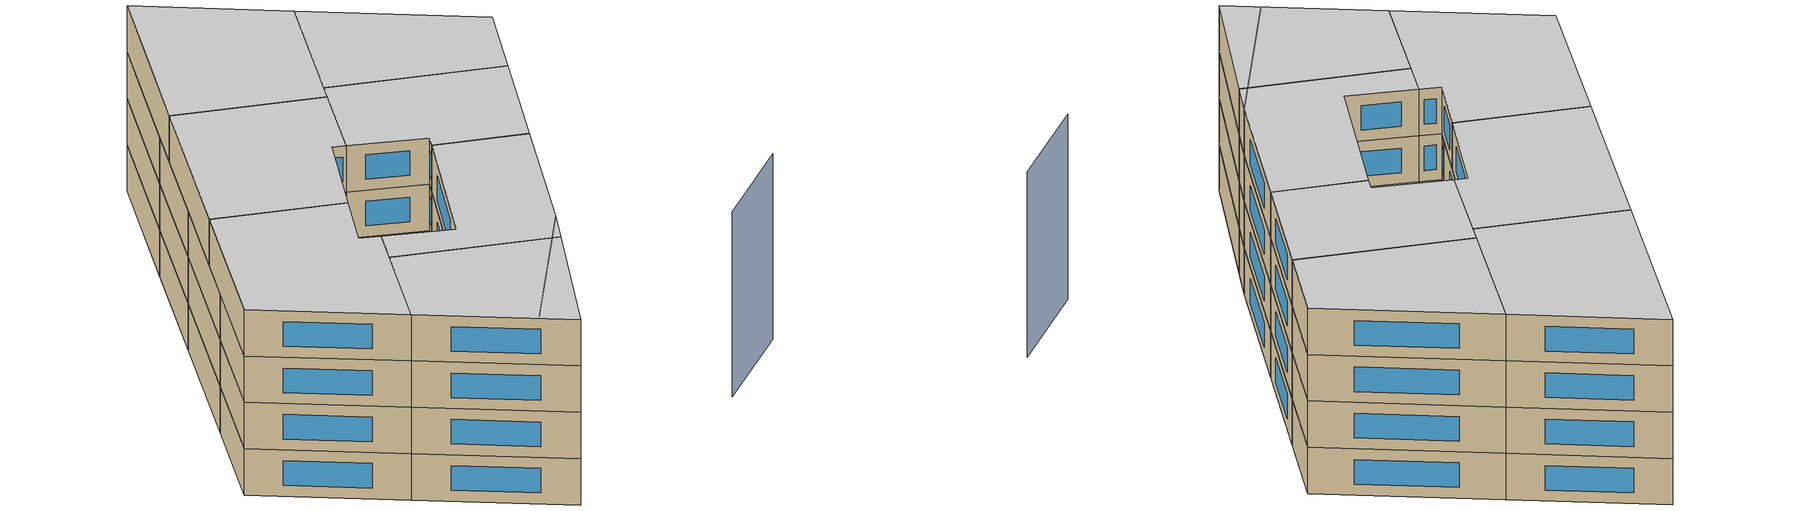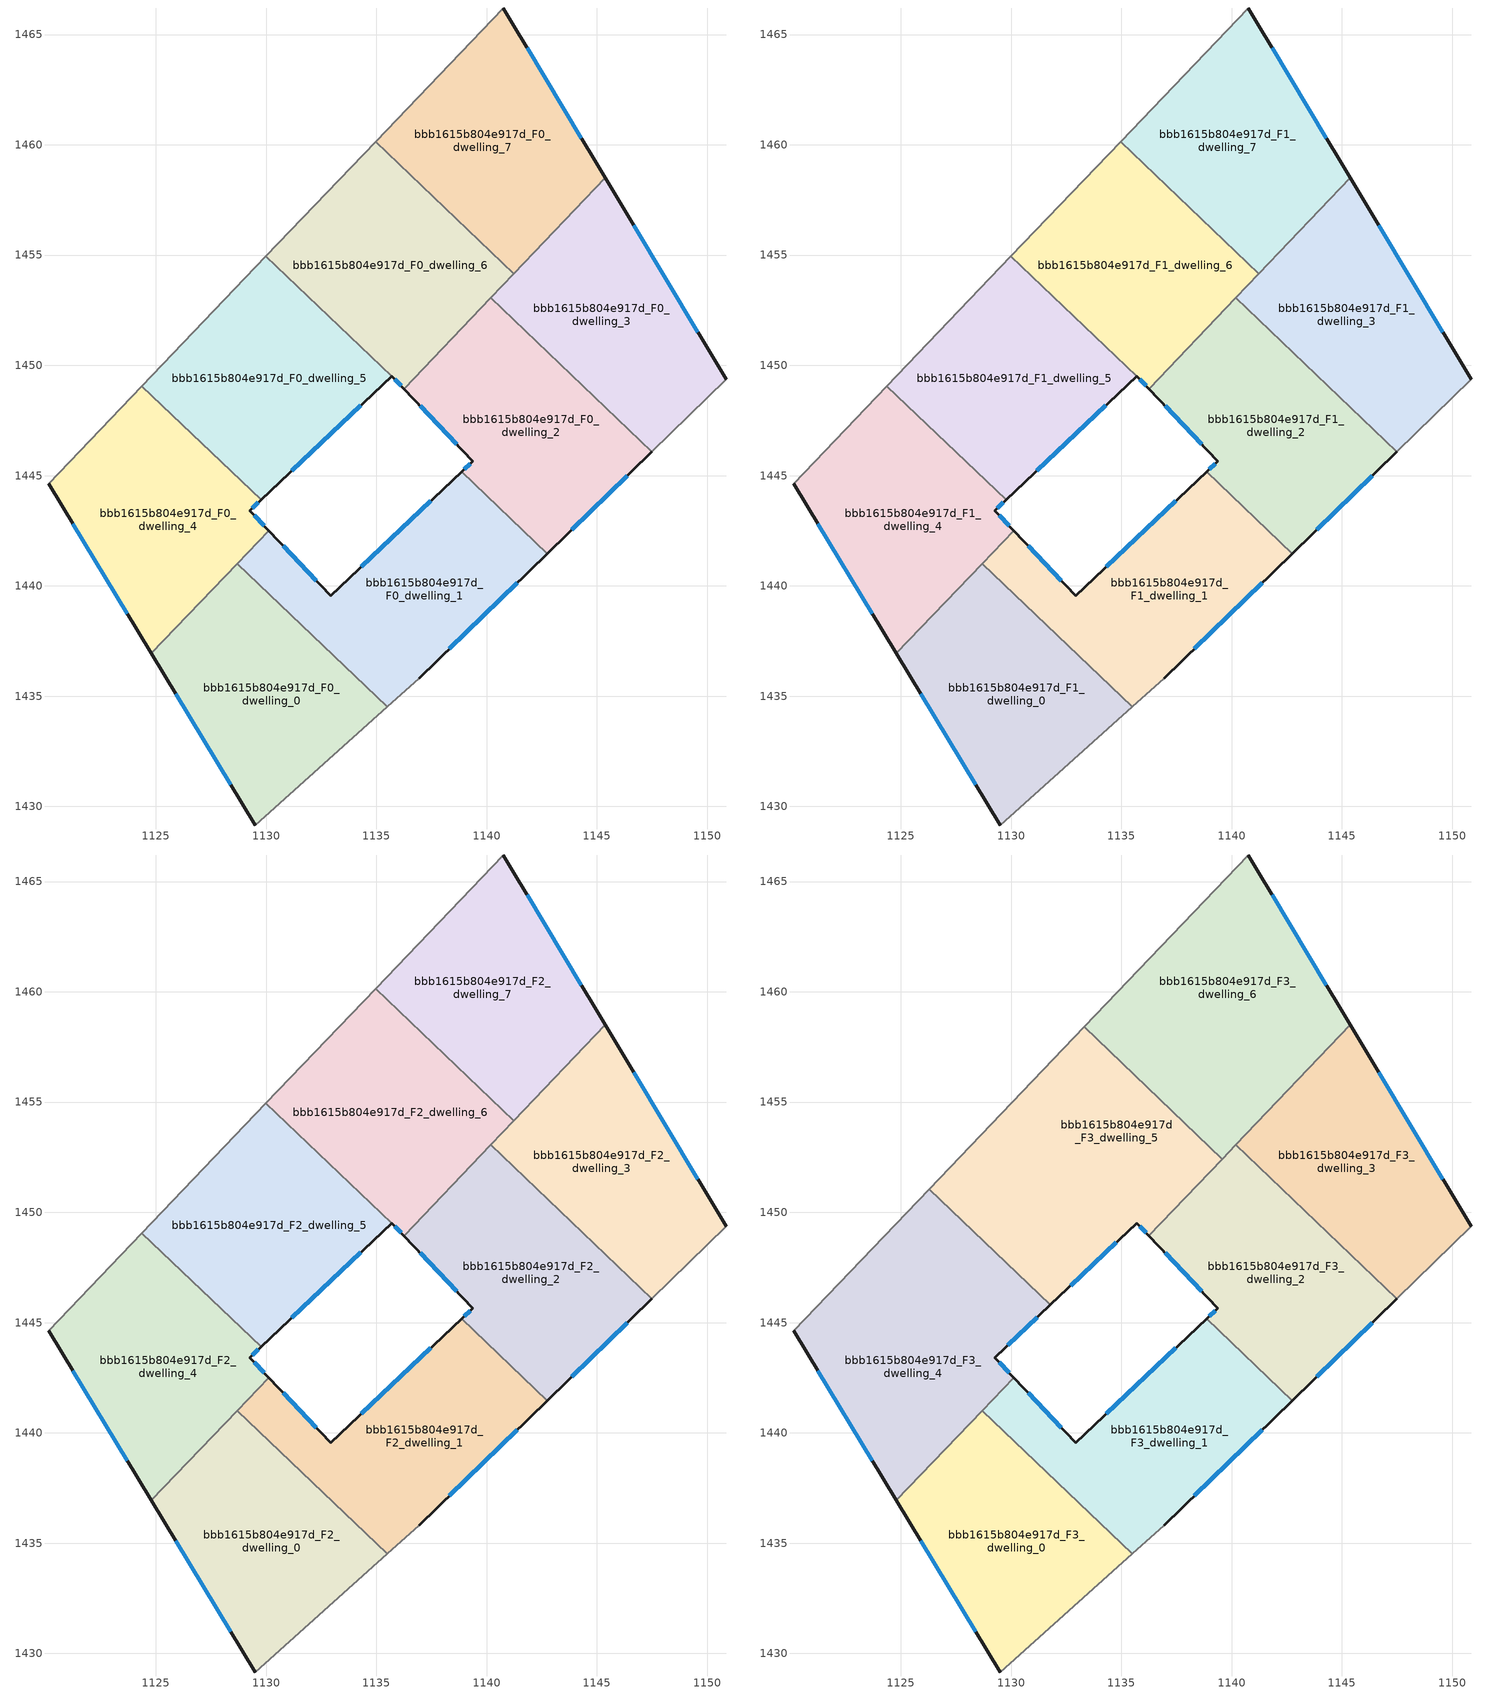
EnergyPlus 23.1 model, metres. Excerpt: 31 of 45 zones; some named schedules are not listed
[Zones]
bbb1615b804e917d_F0_dwelling_0
 floor ground (EU_floor_Construction): 1135.49,1434.51 1129.49,1429.16 1124.79,1436.94 1128.68,1441.01 z0
 wall outside (EU_wall_Construction): 1124.79,1436.94 1129.49,1429.16 z0:3
 wall to bbb1615b804e917d_F0_dwelling_1 (EU_wall_Construction): 1135.49,1434.51 1128.68,1441.01 z0:3
 wall adiabatic (EU_wall_Construction): 1129.49,1429.16 1135.49,1434.51 z0:3
 wall to bbb1615b804e917d_F0_dwelling_4 (EU_wall_Construction): 1128.68,1441.01 1124.79,1436.94 z0:3
 window (EU_Window_Construction): 1125.89,1435.11 1128.39,1430.98 z0.7:2.3
bbb1615b804e917d_F0_dwelling_1
 floor ground (EU_floor_Construction): 1142.74,1441.46 1136.95,1435.82 1135.49,1434.51 1128.68,1441.01 1130.11,1442.5 1132.92,1439.55 1138.86,1445.17 z0
 wall outside (EU_wall_Construction): 1138.86,1445.17 1132.92,1439.55 1130.11,1442.5 / 1136.95,1435.82 1142.74,1441.46 z0:3
 wall to bbb1615b804e917d_F0_dwelling_2 (EU_wall_Construction): 1142.74,1441.46 1138.86,1445.17 z0:3
 wall adiabatic (EU_wall_Construction): 1135.49,1434.51 1136.95,1435.82 z0:3
 wall to bbb1615b804e917d_F0_dwelling_4 (EU_wall_Construction): 1130.11,1442.5 1128.68,1441.01 z0:3
 window (EU_Window_Construction): 1132.26,1440.24 1130.77,1441.81 / 1137.46,1443.85 1134.32,1440.87 / 1138.31,1437.14 1141.38,1440.13 z0.7:2.3
bbb1615b804e917d_F0_dwelling_2
 floor ground (EU_floor_Construction): 1147.49,1446.08 1142.74,1441.46 1138.86,1445.17 1139.37,1445.66 1136.24,1448.93 1140.18,1453.06 z0
 wall outside (EU_wall_Construction): 1136.24,1448.93 1139.37,1445.66 1138.86,1445.17 / 1142.74,1441.46 1147.49,1446.08 z0:3
 wall to bbb1615b804e917d_F0_dwelling_3 (EU_wall_Construction): 1147.49,1446.08 1140.18,1453.06 z0:3
 wall to bbb1615b804e917d_F0_dwelling_6 (EU_wall_Construction): 1140.18,1453.06 1136.26,1448.95 1136.24,1448.93 z0:3
 window (EU_Window_Construction): 1136.98,1448.16 1138.64,1446.43 / 1143.86,1442.54 1146.38,1444.99 / 1139.25,1445.54 1138.98,1445.28 z0.7:2.3
bbb1615b804e917d_F0_dwelling_3
 floor ground (EU_floor_Construction): 1145.38,1458.5 1150.86,1449.36 1147.49,1446.08 1140.18,1453.06 z0
 wall outside (EU_wall_Construction): 1150.86,1449.36 1145.38,1458.5 z0:3
 wall adiabatic (EU_wall_Construction): 1147.49,1446.08 1150.86,1449.36 z0:3
 wall to bbb1615b804e917d_F0_dwelling_7 (EU_wall_Construction): 1145.38,1458.5 1141.23,1454.15 z0:3
 wall to bbb1615b804e917d_F0_dwelling_6 (EU_wall_Construction): 1141.23,1454.15 1140.18,1453.06 z0:3
 window (EU_Window_Construction): 1149.58,1451.51 1146.67,1456.35 z0.7:2.3
bbb1615b804e917d_F0_dwelling_4
 floor ground (EU_floor_Construction): 1129.77,1443.9 1129.25,1443.41 1130.11,1442.5 1124.79,1436.94 1120.14,1444.63 1124.36,1449.06 z0
 wall outside (EU_wall_Construction): 1120.14,1444.63 1124.79,1436.94 / 1130.11,1442.5 1129.25,1443.41 1129.77,1443.9 z0:3
 wall adiabatic (EU_wall_Construction): 1124.36,1449.06 1120.14,1444.63 z0:3
 wall to bbb1615b804e917d_F0_dwelling_5 (EU_wall_Construction): 1129.77,1443.9 1124.36,1449.06 z0:3
 window (EU_Window_Construction): 1121.23,1442.83 1123.7,1438.74 / 1129.37,1443.52 1129.64,1443.78 / 1129.9,1442.72 1129.45,1443.19 z0.7:2.3
bbb1615b804e917d_F0_dwelling_5
 floor ground (EU_floor_Construction): 1135.68,1449.5 1129.77,1443.9 1124.36,1449.06 1129.99,1454.94 z0
 wall outside (EU_wall_Construction): 1129.77,1443.9 1135.68,1449.5 z0:3
 wall to bbb1615b804e917d_F0_dwelling_6 (EU_wall_Construction): 1135.68,1449.5 1129.99,1454.94 z0:3
 wall adiabatic (EU_wall_Construction): 1129.99,1454.94 1124.36,1449.06 z0:3
 window (EU_Window_Construction): 1131.16,1445.21 1134.29,1448.18 z0.7:2.3
bbb1615b804e917d_F0_dwelling_6
 floor ground (EU_floor_Construction): 1141.23,1454.15 1136.26,1448.95 1136.24,1448.93 1135.69,1449.51 1135.68,1449.5 1129.99,1454.94 1134.96,1460.14 z0
 wall outside (EU_wall_Construction): 1135.68,1449.5 1135.69,1449.51 1136.24,1448.93 z0:3
 wall adiabatic (EU_wall_Construction): 1134.96,1460.14 1129.99,1454.94 z0:3
 wall to bbb1615b804e917d_F0_dwelling_7 (EU_wall_Construction): 1141.23,1454.15 1134.96,1460.14 z0:3
 window (EU_Window_Construction): 1135.82,1449.37 1136.11,1449.06 z0.7:2.3
bbb1615b804e917d_F0_dwelling_7
 floor ground (EU_floor_Construction): 1140.76,1466.21 1145.38,1458.5 1141.23,1454.15 1134.96,1460.14 z0
 wall outside (EU_wall_Construction): 1145.38,1458.5 1140.76,1466.21 z0:3
 wall adiabatic (EU_wall_Construction): 1140.76,1466.21 1134.96,1460.14 z0:3
 window (EU_Window_Construction): 1144.29,1460.31 1141.84,1464.4 z0.7:2.3
bbb1615b804e917d_F1_dwelling_0
 floor to bbb1615b804e917d_F0_dwelling_0 (EU_floor_Construction): 1135.49,1434.51 1129.49,1429.16 1124.79,1436.94 1128.68,1441.01 z3
 wall outside (EU_wall_Construction): 1124.79,1436.94 1129.49,1429.16 z3:6
 wall to bbb1615b804e917d_F1_dwelling_1 (EU_wall_Construction): 1135.49,1434.51 1128.68,1441.01 z3:6
 wall adiabatic (EU_wall_Construction): 1129.49,1429.16 1135.49,1434.51 z3:6
 wall to bbb1615b804e917d_F1_dwelling_4 (EU_wall_Construction): 1128.68,1441.01 1124.79,1436.94 z3:6
 window (EU_Window_Construction): 1125.89,1435.11 1128.39,1430.98 z3.7:5.3
bbb1615b804e917d_F1_dwelling_1
 floor to bbb1615b804e917d_F0_dwelling_1 (EU_floor_Construction): 1142.74,1441.46 1136.95,1435.82 1135.49,1434.51 1128.68,1441.01 1130.11,1442.5 1132.92,1439.55 1138.86,1445.17 z3
 wall outside (EU_wall_Construction): 1138.86,1445.17 1132.92,1439.55 1130.11,1442.5 / 1136.95,1435.82 1142.74,1441.46 z3:6
 wall to bbb1615b804e917d_F1_dwelling_2 (EU_wall_Construction): 1142.74,1441.46 1138.86,1445.17 z3:6
 wall adiabatic (EU_wall_Construction): 1135.49,1434.51 1136.95,1435.82 z3:6
 wall to bbb1615b804e917d_F1_dwelling_4 (EU_wall_Construction): 1130.11,1442.5 1128.68,1441.01 z3:6
 window (EU_Window_Construction): 1132.26,1440.24 1130.77,1441.81 / 1137.46,1443.85 1134.32,1440.87 / 1138.31,1437.14 1141.38,1440.13 z3.7:5.3
bbb1615b804e917d_F1_dwelling_2
 floor to bbb1615b804e917d_F0_dwelling_2 (EU_floor_Construction): 1147.49,1446.08 1142.74,1441.46 1138.86,1445.17 1139.37,1445.66 1136.24,1448.93 1140.18,1453.06 z3
 wall outside (EU_wall_Construction): 1136.24,1448.93 1139.37,1445.66 1138.86,1445.17 / 1142.74,1441.46 1147.49,1446.08 z3:6
 wall to bbb1615b804e917d_F1_dwelling_3 (EU_wall_Construction): 1147.49,1446.08 1140.18,1453.06 z3:6
 wall to bbb1615b804e917d_F1_dwelling_6 (EU_wall_Construction): 1140.18,1453.06 1136.26,1448.95 1136.24,1448.93 z3:6
 window (EU_Window_Construction): 1136.98,1448.16 1138.64,1446.43 / 1143.86,1442.54 1146.38,1444.99 / 1139.25,1445.54 1138.98,1445.28 z3.7:5.3
bbb1615b804e917d_F1_dwelling_3
 floor to bbb1615b804e917d_F0_dwelling_3 (EU_floor_Construction): 1145.38,1458.5 1150.86,1449.36 1147.49,1446.08 1140.18,1453.06 z3
 wall outside (EU_wall_Construction): 1150.86,1449.36 1145.38,1458.5 z3:6
 wall adiabatic (EU_wall_Construction): 1147.49,1446.08 1150.86,1449.36 z3:6
 wall to bbb1615b804e917d_F1_dwelling_7 (EU_wall_Construction): 1145.38,1458.5 1141.23,1454.15 z3:6
 wall to bbb1615b804e917d_F1_dwelling_6 (EU_wall_Construction): 1141.23,1454.15 1140.18,1453.06 z3:6
 window (EU_Window_Construction): 1149.58,1451.51 1146.67,1456.35 z3.7:5.3
bbb1615b804e917d_F1_dwelling_4
 floor to bbb1615b804e917d_F0_dwelling_4 (EU_floor_Construction): 1129.77,1443.9 1129.25,1443.41 1130.11,1442.5 1124.79,1436.94 1120.14,1444.63 1124.36,1449.06 z3
 wall outside (EU_wall_Construction): 1120.14,1444.63 1124.79,1436.94 / 1130.11,1442.5 1129.25,1443.41 1129.77,1443.9 z3:6
 wall adiabatic (EU_wall_Construction): 1124.36,1449.06 1120.14,1444.63 z3:6
 wall to bbb1615b804e917d_F1_dwelling_5 (EU_wall_Construction): 1129.77,1443.9 1124.36,1449.06 z3:6
 window (EU_Window_Construction): 1121.23,1442.83 1123.7,1438.74 / 1129.37,1443.52 1129.64,1443.78 / 1129.9,1442.72 1129.45,1443.19 z3.7:5.3
bbb1615b804e917d_F1_dwelling_5
 floor to bbb1615b804e917d_F0_dwelling_5 (EU_floor_Construction): 1135.68,1449.5 1129.77,1443.9 1124.36,1449.06 1129.99,1454.94 z3
 wall outside (EU_wall_Construction): 1129.77,1443.9 1135.68,1449.5 z3:6
 wall to bbb1615b804e917d_F1_dwelling_6 (EU_wall_Construction): 1135.68,1449.5 1129.99,1454.94 z3:6
 wall adiabatic (EU_wall_Construction): 1129.99,1454.94 1124.36,1449.06 z3:6
 window (EU_Window_Construction): 1131.16,1445.21 1134.29,1448.18 z3.7:5.3
bbb1615b804e917d_F1_dwelling_6
 floor to bbb1615b804e917d_F0_dwelling_6 (EU_floor_Construction): 1141.23,1454.15 1136.26,1448.95 1136.24,1448.93 1135.69,1449.51 1135.68,1449.5 1129.99,1454.94 1134.96,1460.14 z3
 wall outside (EU_wall_Construction): 1135.68,1449.5 1135.69,1449.51 1136.24,1448.93 z3:6
 wall adiabatic (EU_wall_Construction): 1134.96,1460.14 1129.99,1454.94 z3:6
 wall to bbb1615b804e917d_F1_dwelling_7 (EU_wall_Construction): 1141.23,1454.15 1134.96,1460.14 z3:6
 window (EU_Window_Construction): 1135.82,1449.37 1136.11,1449.06 z3.7:5.3
bbb1615b804e917d_F1_dwelling_7
 floor to bbb1615b804e917d_F0_dwelling_7 (EU_floor_Construction): 1140.76,1466.21 1145.38,1458.5 1141.23,1454.15 1134.96,1460.14 z3
 wall outside (EU_wall_Construction): 1145.38,1458.5 1140.76,1466.21 z3:6
 wall adiabatic (EU_wall_Construction): 1140.76,1466.21 1134.96,1460.14 z3:6
 window (EU_Window_Construction): 1144.29,1460.31 1141.84,1464.4 z3.7:5.3
bbb1615b804e917d_F2_dwelling_0
 floor to bbb1615b804e917d_F1_dwelling_0 (EU_floor_Construction): 1135.49,1434.51 1129.49,1429.16 1124.79,1436.94 1128.68,1441.01 z6
 wall outside (EU_wall_Construction): 1124.79,1436.94 1129.49,1429.16 z6:9
 wall to bbb1615b804e917d_F2_dwelling_1 (EU_wall_Construction): 1135.49,1434.51 1128.68,1441.01 z6:9
 wall adiabatic (EU_wall_Construction): 1129.49,1429.16 1135.49,1434.51 z6:9
 wall to bbb1615b804e917d_F2_dwelling_4 (EU_wall_Construction): 1128.68,1441.01 1124.79,1436.94 z6:9
 window (EU_Window_Construction): 1125.89,1435.11 1128.39,1430.98 z6.7:8.3
bbb1615b804e917d_F2_dwelling_1
 floor to bbb1615b804e917d_F1_dwelling_1 (EU_floor_Construction): 1142.74,1441.46 1136.95,1435.82 1135.49,1434.51 1128.68,1441.01 1130.11,1442.5 1132.92,1439.55 1138.86,1445.17 z6
 wall outside (EU_wall_Construction): 1138.86,1445.17 1132.92,1439.55 1130.11,1442.5 / 1136.95,1435.82 1142.74,1441.46 z6:9
 wall to bbb1615b804e917d_F2_dwelling_2 (EU_wall_Construction): 1142.74,1441.46 1138.86,1445.17 z6:9
 wall adiabatic (EU_wall_Construction): 1135.49,1434.51 1136.95,1435.82 z6:9
 wall to bbb1615b804e917d_F2_dwelling_4 (EU_wall_Construction): 1130.11,1442.5 1128.68,1441.01 z6:9
 window (EU_Window_Construction): 1132.26,1440.24 1130.77,1441.81 / 1137.46,1443.85 1134.32,1440.87 / 1138.31,1437.14 1141.38,1440.13 z6.7:8.3
bbb1615b804e917d_F2_dwelling_2
 floor to bbb1615b804e917d_F1_dwelling_2 (EU_floor_Construction): 1147.49,1446.08 1142.74,1441.46 1138.86,1445.17 1139.37,1445.66 1136.24,1448.93 1140.18,1453.06 z6
 wall outside (EU_wall_Construction): 1136.24,1448.93 1139.37,1445.66 1138.86,1445.17 / 1142.74,1441.46 1147.49,1446.08 z6:9
 wall to bbb1615b804e917d_F2_dwelling_3 (EU_wall_Construction): 1147.49,1446.08 1140.18,1453.06 z6:9
 wall to bbb1615b804e917d_F2_dwelling_6 (EU_wall_Construction): 1140.18,1453.06 1136.26,1448.95 1136.24,1448.93 z6:9
 window (EU_Window_Construction): 1136.98,1448.16 1138.64,1446.43 / 1143.86,1442.54 1146.38,1444.99 / 1139.25,1445.54 1138.98,1445.28 z6.7:8.3
bbb1615b804e917d_F2_dwelling_3
 floor to bbb1615b804e917d_F1_dwelling_3 (EU_floor_Construction): 1145.38,1458.5 1150.86,1449.36 1147.49,1446.08 1140.18,1453.06 z6
 wall outside (EU_wall_Construction): 1150.86,1449.36 1145.38,1458.5 z6:9
 wall adiabatic (EU_wall_Construction): 1147.49,1446.08 1150.86,1449.36 z6:9
 wall to bbb1615b804e917d_F2_dwelling_7 (EU_wall_Construction): 1145.38,1458.5 1141.23,1454.15 z6:9
 wall to bbb1615b804e917d_F2_dwelling_6 (EU_wall_Construction): 1141.23,1454.15 1140.18,1453.06 z6:9
 window (EU_Window_Construction): 1149.58,1451.51 1146.67,1456.35 z6.7:8.3
bbb1615b804e917d_F2_dwelling_4
 floor to bbb1615b804e917d_F1_dwelling_4 (EU_floor_Construction): 1129.77,1443.9 1129.25,1443.41 1130.11,1442.5 1124.79,1436.94 1120.14,1444.63 1124.36,1449.06 z6
 wall outside (EU_wall_Construction): 1120.14,1444.63 1124.79,1436.94 / 1130.11,1442.5 1129.25,1443.41 1129.77,1443.9 z6:9
 wall adiabatic (EU_wall_Construction): 1124.36,1449.06 1120.14,1444.63 z6:9
 wall to bbb1615b804e917d_F2_dwelling_5 (EU_wall_Construction): 1129.77,1443.9 1124.36,1449.06 z6:9
 window (EU_Window_Construction): 1121.23,1442.83 1123.7,1438.74 / 1129.37,1443.52 1129.64,1443.78 / 1129.9,1442.72 1129.45,1443.19 z6.7:8.3
bbb1615b804e917d_F2_dwelling_5
 floor to bbb1615b804e917d_F1_dwelling_5 (EU_floor_Construction): 1135.68,1449.5 1129.77,1443.9 1124.36,1449.06 1129.99,1454.94 z6
 wall outside (EU_wall_Construction): 1129.77,1443.9 1135.68,1449.5 z6:9
 wall to bbb1615b804e917d_F2_dwelling_6 (EU_wall_Construction): 1135.68,1449.5 1129.99,1454.94 z6:9
 wall adiabatic (EU_wall_Construction): 1129.99,1454.94 1124.36,1449.06 z6:9
 window (EU_Window_Construction): 1131.16,1445.21 1134.29,1448.18 z6.7:8.3
bbb1615b804e917d_F2_dwelling_6
 floor to bbb1615b804e917d_F1_dwelling_6 (EU_floor_Construction): 1141.23,1454.15 1136.26,1448.95 1136.24,1448.93 1135.69,1449.51 1135.68,1449.5 1129.99,1454.94 1134.96,1460.14 z6
 wall outside (EU_wall_Construction): 1135.68,1449.5 1135.69,1449.51 1136.24,1448.93 z6:9
 wall adiabatic (EU_wall_Construction): 1134.96,1460.14 1129.99,1454.94 z6:9
 wall to bbb1615b804e917d_F2_dwelling_7 (EU_wall_Construction): 1141.23,1454.15 1134.96,1460.14 z6:9
 window (EU_Window_Construction): 1135.82,1449.37 1136.11,1449.06 z6.7:8.3
bbb1615b804e917d_F2_dwelling_7
 floor to bbb1615b804e917d_F1_dwelling_7 (EU_floor_Construction): 1140.76,1466.21 1145.38,1458.5 1141.23,1454.15 1134.96,1460.14 z6
 wall outside (EU_wall_Construction): 1145.38,1458.5 1140.76,1466.21 z6:9
 wall adiabatic (EU_wall_Construction): 1140.76,1466.21 1134.96,1460.14 z6:9
 window (EU_Window_Construction): 1144.29,1460.31 1141.84,1464.4 z6.7:8.3
bbb1615b804e917d_F3_dwelling_0
 floor to bbb1615b804e917d_F2_dwelling_0 (EU_floor_Construction): 1135.49,1434.51 1129.49,1429.16 1124.79,1436.94 1128.68,1441.01 z9
 wall outside (EU_wall_Construction): 1124.79,1436.94 1129.49,1429.16 z9:12
 wall to bbb1615b804e917d_F3_dwelling_1 (EU_wall_Construction): 1135.49,1434.51 1128.68,1441.01 z9:12
 wall adiabatic (EU_wall_Construction): 1129.49,1429.16 1135.49,1434.51 z9:12
 wall to bbb1615b804e917d_F3_dwelling_4 (EU_wall_Construction): 1128.68,1441.01 1124.79,1436.94 z9:12
 window (EU_Window_Construction): 1125.89,1435.11 1128.39,1430.98 z9.7:11.3
 ceiling to bbb1615b804e917d_F4_dwelling_0 (EU_floor_Construction): 1135.49,1434.51 1128.68,1441.01 1124.79,1436.94 1129.49,1429.16 z12
bbb1615b804e917d_F3_dwelling_1
 floor to bbb1615b804e917d_F2_dwelling_1 (EU_floor_Construction): 1142.74,1441.46 1136.95,1435.82 1135.49,1434.51 1128.68,1441.01 1130.11,1442.5 1132.92,1439.55 1138.86,1445.17 z9
 wall outside (EU_wall_Construction): 1138.86,1445.17 1132.92,1439.55 1130.11,1442.5 / 1136.95,1435.82 1142.74,1441.46 z9:12
 wall to bbb1615b804e917d_F3_dwelling_2 (EU_wall_Construction): 1142.74,1441.46 1138.86,1445.17 z9:12
 wall adiabatic (EU_wall_Construction): 1135.49,1434.51 1136.95,1435.82 z9:12
 wall to bbb1615b804e917d_F3_dwelling_4 (EU_wall_Construction): 1130.11,1442.5 1128.68,1441.01 z9:12
 window (EU_Window_Construction): 1132.26,1440.24 1130.77,1441.81 / 1137.46,1443.85 1134.32,1440.87 / 1138.31,1437.14 1141.38,1440.13 z9.7:11.3
 ceiling to bbb1615b804e917d_F4_dwelling_1 (EU_floor_Construction): 1136.95,1435.82 1142.74,1441.46 1138.86,1445.17 1132.92,1439.55 1130.11,1442.5 1128.68,1441.01 1135.49,1434.51 z12
bbb1615b804e917d_F3_dwelling_2
 floor to bbb1615b804e917d_F2_dwelling_2 (EU_floor_Construction): 1147.49,1446.08 1142.74,1441.46 1138.86,1445.17 1139.37,1445.66 1136.24,1448.93 1140.18,1453.06 z9
 wall outside (EU_wall_Construction): 1136.24,1448.93 1139.37,1445.66 1138.86,1445.17 / 1142.74,1441.46 1147.49,1446.08 z9:12
 wall to bbb1615b804e917d_F3_dwelling_3 (EU_wall_Construction): 1147.49,1446.08 1140.18,1453.06 z9:12
 wall to bbb1615b804e917d_F3_dwelling_5 (EU_wall_Construction): 1139.57,1452.42 1136.24,1448.93 z9:12
 wall to bbb1615b804e917d_F3_dwelling_6 (EU_wall_Construction): 1140.18,1453.06 1139.57,1452.42 z9:12
 window (EU_Window_Construction): 1136.98,1448.16 1138.64,1446.43 / 1143.86,1442.54 1146.38,1444.99 / 1139.25,1445.54 1138.98,1445.28 z9.7:11.3
 ceiling to bbb1615b804e917d_F4_dwelling_2 (EU_floor_Construction): 1147.49,1446.08 1140.18,1453.06 1136.24,1448.93 1139.37,1445.66 1138.86,1445.17 1142.74,1441.46 z12
bbb1615b804e917d_F3_dwelling_3
 floor to bbb1615b804e917d_F2_dwelling_3 (EU_floor_Construction): 1145.38,1458.5 1150.86,1449.36 1147.49,1446.08 1140.18,1453.06 z9
 wall outside (EU_wall_Construction): 1150.86,1449.36 1145.38,1458.5 z9:12
 wall adiabatic (EU_wall_Construction): 1147.49,1446.08 1150.86,1449.36 z9:12
 wall to bbb1615b804e917d_F3_dwelling_6 (EU_wall_Construction): 1145.38,1458.5 1140.18,1453.06 z9:12
 window (EU_Window_Construction): 1149.58,1451.51 1146.67,1456.35 z9.7:11.3
 ceiling to bbb1615b804e917d_F4_dwelling_3 (EU_floor_Construction): 1150.86,1449.36 1145.38,1458.5 1140.18,1453.06 1147.49,1446.08 z12
bbb1615b804e917d_F3_dwelling_4
 floor to bbb1615b804e917d_F2_dwelling_4 (EU_floor_Construction): 1129.77,1443.9 1129.25,1443.41 1130.11,1442.5 1124.79,1436.94 1120.14,1444.63 1124.36,1449.06 z9
 floor to bbb1615b804e917d_F2_dwelling_5 (EU_floor_Construction): 1131.77,1445.8 1129.77,1443.9 1124.36,1449.06 1126.27,1451.05 z9
 wall outside (EU_wall_Construction): 1120.14,1444.63 1124.79,1436.94 / 1130.11,1442.5 1129.25,1443.41 1131.77,1445.8 z9:12
 wall adiabatic (EU_wall_Construction): 1126.27,1451.05 1120.14,1444.63 z9:12
 wall to bbb1615b804e917d_F3_dwelling_5 (EU_wall_Construction): 1131.77,1445.8 1126.27,1451.05 z9:12
 window (EU_Window_Construction): 1121.23,1442.83 1123.7,1438.74 / 1129.84,1443.97 1131.18,1445.24 / 1129.9,1442.72 1129.45,1443.19 z9.7:11.3
 ceiling to bbb1615b804e917d_F4_dwelling_4 (EU_floor_Construction): 1130.11,1442.5 1129.25,1443.41 1131.77,1445.8 1126.27,1451.05 1120.14,1444.63 1124.79,1436.94 z12
bbb1615b804e917d_F3_dwelling_5
 floor to bbb1615b804e917d_F2_dwelling_5 (EU_floor_Construction): 1135.68,1449.5 1131.77,1445.8 1126.27,1451.05 1129.99,1454.94 z9
 floor to bbb1615b804e917d_F2_dwelling_6 (EU_floor_Construction): 1139.57,1452.42 1136.26,1448.95 1136.24,1448.93 1135.69,1449.51 1135.68,1449.5 1129.99,1454.94 1133.3,1458.41 z9
 wall outside (EU_wall_Construction): 1131.77,1445.8 1135.69,1449.51 1136.24,1448.93 z9:12
 wall adiabatic (EU_wall_Construction): 1133.3,1458.41 1126.27,1451.05 z9:12
 wall to bbb1615b804e917d_F3_dwelling_6 (EU_wall_Construction): 1139.57,1452.42 1133.3,1458.41 z9:12
 window (EU_Window_Construction): 1135.82,1449.37 1136.11,1449.06 / 1132.69,1446.67 1134.77,1448.64 z9.7:11.3
 ceiling to bbb1615b804e917d_F4_dwelling_5 (EU_floor_Construction): 1136.24,1448.93 1139.57,1452.42 1133.3,1458.41 1126.27,1451.05 1131.77,1445.8 1135.69,1449.51 z12
bbb1615b804e917d_F3_dwelling_6
 floor to bbb1615b804e917d_F2_dwelling_6 (EU_floor_Construction): 1141.23,1454.15 1139.57,1452.42 1133.3,1458.41 1134.96,1460.14 z9
 floor to bbb1615b804e917d_F2_dwelling_7 (EU_floor_Construction): 1140.76,1466.21 1145.38,1458.5 1141.23,1454.15 1134.96,1460.14 z9
 wall outside (EU_wall_Construction): 1145.38,1458.5 1140.76,1466.21 z9:12
 wall adiabatic (EU_wall_Construction): 1140.76,1466.21 1133.3,1458.41 z9:12
 window (EU_Window_Construction): 1144.29,1460.31 1141.84,1464.4 z9.7:11.3
 ceiling to bbb1615b804e917d_F4_dwelling_6 (EU_floor_Construction): 1139.57,1452.42 1145.38,1458.5 1140.76,1466.21 1133.3,1458.41 z12
shading: 1142.65,1428.24 1148.46,1429.54 / 1128.41,1431.11 1136.95,1435.82 z0:12
[Building]
EU S2 Campaign: North Axis=0; Terrain=City; Solar Distribution=FullExterior
[Site:Location]
Budapest.Ferenc.Liszt.Intl.AP: Latitude=47.437; Longitude=19.256; Time Zone=1; Elevation=185
[SizingPeriod:WeatherFileDays]
AnnualSizingPeriod: Begin Month=1; Begin Day of Month=1; End Month=12; End Day of Month=31; Day of Week for Start Day=Monday; Use Weather File Daylight Saving Period=No; Use Weather File Rain and Snow Indicators=No
[MATERIAL]
EU_InternalMass_Material: Roughness=MediumRough; Thickness=0.1; Conductivity=1; Density=1800; Specific Heat=900; Thermal Absorptance=0.9; Solar Absorptance=0.7; Visible Absorptance=0.7
[MATERIAL:NOMASS] Roughness=MediumRough; Thermal Absorptance=0.9; Solar Absorptance=0.7; Visible Absorptance=0.7
Name | Thermal Resistance
EU_wall_NoMass | 0.832559
EU_floor_NoMass | 0.872794
[WINDOWMATERIAL:SIMPLEGLAZINGSYSTEM]
EU_Window_SimpleGlazing: UFactor=2.79869; Solar Heat Gain Coefficient=0.75; Visible Transmittance=0.75
[CONSTRUCTION]
EU_wall_Construction: EU_wall_NoMass
EU_floor_Construction: EU_floor_NoMass
EU_Window_Construction: EU_Window_SimpleGlazing
EU_InternalMass_Construction: EU_InternalMass_Material
[ZONE] Type=1; Multiplier=1; Ceiling Height=autocalculate; Floor Area=autocalculate; Part of Total Floor Area=Yes
Name | Volume
bbb1615b804e917d_F0_dwelling_0; bbb1615b804e917d_F1_dwelling_0; bbb1615b804e917d_F2_dwelling_0; bbb1615b804e917d_F3_dwelling_0 | 187.266
bbb1615b804e917d_F0_dwelling_1; bbb1615b804e917d_F1_dwelling_1; bbb1615b804e917d_F2_dwelling_1; bbb1615b804e917d_F3_dwelling_1 | 187.272
bbb1615b804e917d_F0_dwelling_2; bbb1615b804e917d_F1_dwelling_2; bbb1615b804e917d_F2_dwelling_2; bbb1615b804e917d_F3_dwelling_2 | 187.27
bbb1615b804e917d_F0_dwelling_3; bbb1615b804e917d_F1_dwelling_3; bbb1615b804e917d_F2_dwelling_3; bbb1615b804e917d_F3_dwelling_3 | 187.267
bbb1615b804e917d_F0_dwelling_4; bbb1615b804e917d_F1_dwelling_4; bbb1615b804e917d_F2_dwelling_4 | 187.25
bbb1615b804e917d_F3_dwelling_4 | 249.693
bbb1615b804e917d_F0_dwelling_5; bbb1615b804e917d_F1_dwelling_5; bbb1615b804e917d_F2_dwelling_5 | 187.247
bbb1615b804e917d_F3_dwelling_5 | 249.665
bbb1615b804e917d_F0_dwelling_6; bbb1615b804e917d_F1_dwelling_6; bbb1615b804e917d_F2_dwelling_6 | 187.295
bbb1615b804e917d_F3_dwelling_6 | 249.694
bbb1615b804e917d_F0_dwelling_7; bbb1615b804e917d_F1_dwelling_7; bbb1615b804e917d_F2_dwelling_7 | 187.254
[INTERNALMASS] Construction=EU_InternalMass_Construction
Name | Zone or ZoneList | Surface Area
bbb1615b804e917d_F0_dwelling_0_EU_InternalMass | bbb1615b804e917d_F0_dwelling_0 | 62.4221
bbb1615b804e917d_F0_dwelling_1_EU_InternalMass | bbb1615b804e917d_F0_dwelling_1 | 62.424
bbb1615b804e917d_F0_dwelling_2_EU_InternalMass | bbb1615b804e917d_F0_dwelling_2 | 62.4236
bbb1615b804e917d_F0_dwelling_3_EU_InternalMass | bbb1615b804e917d_F0_dwelling_3 | 62.4221
bbb1615b804e917d_F0_dwelling_4_EU_InternalMass | bbb1615b804e917d_F0_dwelling_4 | 62.4166
bbb1615b804e917d_F0_dwelling_5_EU_InternalMass | bbb1615b804e917d_F0_dwelling_5 | 62.4157
bbb1615b804e917d_F0_dwelling_6_EU_InternalMass | bbb1615b804e917d_F0_dwelling_6 | 62.4318
bbb1615b804e917d_F0_dwelling_7_EU_InternalMass | bbb1615b804e917d_F0_dwelling_7 | 62.418
bbb1615b804e917d_F1_dwelling_0_EU_InternalMass | bbb1615b804e917d_F1_dwelling_0 | 62.4221
bbb1615b804e917d_F1_dwelling_1_EU_InternalMass | bbb1615b804e917d_F1_dwelling_1 | 62.424
bbb1615b804e917d_F1_dwelling_2_EU_InternalMass | bbb1615b804e917d_F1_dwelling_2 | 62.4236
bbb1615b804e917d_F1_dwelling_3_EU_InternalMass | bbb1615b804e917d_F1_dwelling_3 | 62.4221
bbb1615b804e917d_F1_dwelling_4_EU_InternalMass | bbb1615b804e917d_F1_dwelling_4 | 62.4166
bbb1615b804e917d_F1_dwelling_5_EU_InternalMass | bbb1615b804e917d_F1_dwelling_5 | 62.4157
bbb1615b804e917d_F1_dwelling_6_EU_InternalMass | bbb1615b804e917d_F1_dwelling_6 | 62.4318
bbb1615b804e917d_F1_dwelling_7_EU_InternalMass | bbb1615b804e917d_F1_dwelling_7 | 62.418
bbb1615b804e917d_F2_dwelling_0_EU_InternalMass | bbb1615b804e917d_F2_dwelling_0 | 62.4221
bbb1615b804e917d_F2_dwelling_1_EU_InternalMass | bbb1615b804e917d_F2_dwelling_1 | 62.424
bbb1615b804e917d_F2_dwelling_2_EU_InternalMass | bbb1615b804e917d_F2_dwelling_2 | 62.4236
bbb1615b804e917d_F2_dwelling_3_EU_InternalMass | bbb1615b804e917d_F2_dwelling_3 | 62.4221
bbb1615b804e917d_F2_dwelling_4_EU_InternalMass | bbb1615b804e917d_F2_dwelling_4 | 62.4166
bbb1615b804e917d_F2_dwelling_5_EU_InternalMass | bbb1615b804e917d_F2_dwelling_5 | 62.4157
bbb1615b804e917d_F2_dwelling_6_EU_InternalMass | bbb1615b804e917d_F2_dwelling_6 | 62.4318
bbb1615b804e917d_F2_dwelling_7_EU_InternalMass | bbb1615b804e917d_F2_dwelling_7 | 62.418
bbb1615b804e917d_F3_dwelling_0_EU_InternalMass | bbb1615b804e917d_F3_dwelling_0 | 62.4221
bbb1615b804e917d_F3_dwelling_1_EU_InternalMass | bbb1615b804e917d_F3_dwelling_1 | 62.424
bbb1615b804e917d_F3_dwelling_2_EU_InternalMass | bbb1615b804e917d_F3_dwelling_2 | 62.4236
bbb1615b804e917d_F3_dwelling_3_EU_InternalMass | bbb1615b804e917d_F3_dwelling_3 | 62.4221
bbb1615b804e917d_F3_dwelling_4_EU_InternalMass | bbb1615b804e917d_F3_dwelling_4 | 83.2311
bbb1615b804e917d_F3_dwelling_5_EU_InternalMass | bbb1615b804e917d_F3_dwelling_5 | 83.2215
bbb1615b804e917d_F3_dwelling_6_EU_InternalMass | bbb1615b804e917d_F3_dwelling_6 | 83.2311
[OTHEREQUIPMENT] Fuel Type=Electricity; Design Level Calculation Method=Watts/Area; Power per Zone Floor Area=1; Fraction Latent=0; Fraction Radiant=0; Fraction Lost=0; Carbon Dioxide Generation Rate=0; EndUse Subcategory=EU_Step8_InternalGains
Name | Zone or ZoneList or Space or SpaceList | Schedule
EU_Step8_InternalGain_bbb1615b804e917d_F0_dwelling_0_f000 | bbb1615b804e917d_F0_dwelling_0 | EU_Step8_GainSchedule_bbb1615b804e917d_F0_dwelling_0_f000
EU_Step8_InternalGain_bbb1615b804e917d_F0_dwelling_1_f000 | bbb1615b804e917d_F0_dwelling_1 | EU_Step8_GainSchedule_bbb1615b804e917d_F0_dwelling_1_f000
EU_Step8_InternalGain_bbb1615b804e917d_F0_dwelling_2_f000 | bbb1615b804e917d_F0_dwelling_2 | EU_Step8_GainSchedule_bbb1615b804e917d_F0_dwelling_2_f000
EU_Step8_InternalGain_bbb1615b804e917d_F0_dwelling_3_f000 | bbb1615b804e917d_F0_dwelling_3 | EU_Step8_GainSchedule_bbb1615b804e917d_F0_dwelling_3_f000
EU_Step8_InternalGain_bbb1615b804e917d_F0_dwelling_4_f000 | bbb1615b804e917d_F0_dwelling_4 | EU_Step8_GainSchedule_bbb1615b804e917d_F0_dwelling_4_f000
EU_Step8_InternalGain_bbb1615b804e917d_F0_dwelling_5_f000 | bbb1615b804e917d_F0_dwelling_5 | EU_Step8_GainSchedule_bbb1615b804e917d_F0_dwelling_5_f000
EU_Step8_InternalGain_bbb1615b804e917d_F0_dwelling_6_f000 | bbb1615b804e917d_F0_dwelling_6 | EU_Step8_GainSchedule_bbb1615b804e917d_F0_dwelling_6_f000
EU_Step8_InternalGain_bbb1615b804e917d_F0_dwelling_7_f000 | bbb1615b804e917d_F0_dwelling_7 | EU_Step8_GainSchedule_bbb1615b804e917d_F0_dwelling_7_f000
EU_Step8_InternalGain_bbb1615b804e917d_F1_dwelling_0_f000 | bbb1615b804e917d_F1_dwelling_0 | EU_Step8_GainSchedule_bbb1615b804e917d_F1_dwelling_0_f000
EU_Step8_InternalGain_bbb1615b804e917d_F1_dwelling_1_f000 | bbb1615b804e917d_F1_dwelling_1 | EU_Step8_GainSchedule_bbb1615b804e917d_F1_dwelling_1_f000
EU_Step8_InternalGain_bbb1615b804e917d_F1_dwelling_2_f000 | bbb1615b804e917d_F1_dwelling_2 | EU_Step8_GainSchedule_bbb1615b804e917d_F1_dwelling_2_f000
EU_Step8_InternalGain_bbb1615b804e917d_F1_dwelling_3_f000 | bbb1615b804e917d_F1_dwelling_3 | EU_Step8_GainSchedule_bbb1615b804e917d_F1_dwelling_3_f000
EU_Step8_InternalGain_bbb1615b804e917d_F1_dwelling_4_f000 | bbb1615b804e917d_F1_dwelling_4 | EU_Step8_GainSchedule_bbb1615b804e917d_F1_dwelling_4_f000
EU_Step8_InternalGain_bbb1615b804e917d_F1_dwelling_5_f000 | bbb1615b804e917d_F1_dwelling_5 | EU_Step8_GainSchedule_bbb1615b804e917d_F1_dwelling_5_f000
EU_Step8_InternalGain_bbb1615b804e917d_F1_dwelling_6_f000 | bbb1615b804e917d_F1_dwelling_6 | EU_Step8_GainSchedule_bbb1615b804e917d_F1_dwelling_6_f000
EU_Step8_InternalGain_bbb1615b804e917d_F1_dwelling_7_f000 | bbb1615b804e917d_F1_dwelling_7 | EU_Step8_GainSchedule_bbb1615b804e917d_F1_dwelling_7_f000
EU_Step8_InternalGain_bbb1615b804e917d_F2_dwelling_0_f000 | bbb1615b804e917d_F2_dwelling_0 | EU_Step8_GainSchedule_bbb1615b804e917d_F2_dwelling_0_f000
EU_Step8_InternalGain_bbb1615b804e917d_F2_dwelling_1_f000 | bbb1615b804e917d_F2_dwelling_1 | EU_Step8_GainSchedule_bbb1615b804e917d_F2_dwelling_1_f000
EU_Step8_InternalGain_bbb1615b804e917d_F2_dwelling_2_f000 | bbb1615b804e917d_F2_dwelling_2 | EU_Step8_GainSchedule_bbb1615b804e917d_F2_dwelling_2_f000
EU_Step8_InternalGain_bbb1615b804e917d_F2_dwelling_3_f000 | bbb1615b804e917d_F2_dwelling_3 | EU_Step8_GainSchedule_bbb1615b804e917d_F2_dwelling_3_f000
EU_Step8_InternalGain_bbb1615b804e917d_F2_dwelling_4_f000 | bbb1615b804e917d_F2_dwelling_4 | EU_Step8_GainSchedule_bbb1615b804e917d_F2_dwelling_4_f000
EU_Step8_InternalGain_bbb1615b804e917d_F2_dwelling_5_f000 | bbb1615b804e917d_F2_dwelling_5 | EU_Step8_GainSchedule_bbb1615b804e917d_F2_dwelling_5_f000
EU_Step8_InternalGain_bbb1615b804e917d_F2_dwelling_6_f000 | bbb1615b804e917d_F2_dwelling_6 | EU_Step8_GainSchedule_bbb1615b804e917d_F2_dwelling_6_f000
EU_Step8_InternalGain_bbb1615b804e917d_F2_dwelling_7_f000 | bbb1615b804e917d_F2_dwelling_7 | EU_Step8_GainSchedule_bbb1615b804e917d_F2_dwelling_7_f000
EU_Step8_InternalGain_bbb1615b804e917d_F3_dwelling_0_f000 | bbb1615b804e917d_F3_dwelling_0 | EU_Step8_GainSchedule_bbb1615b804e917d_F3_dwelling_0_f000
EU_Step8_InternalGain_bbb1615b804e917d_F3_dwelling_1_f000 | bbb1615b804e917d_F3_dwelling_1 | EU_Step8_GainSchedule_bbb1615b804e917d_F3_dwelling_1_f000
EU_Step8_InternalGain_bbb1615b804e917d_F3_dwelling_2_f000 | bbb1615b804e917d_F3_dwelling_2 | EU_Step8_GainSchedule_bbb1615b804e917d_F3_dwelling_2_f000
EU_Step8_InternalGain_bbb1615b804e917d_F3_dwelling_3_f000 | bbb1615b804e917d_F3_dwelling_3 | EU_Step8_GainSchedule_bbb1615b804e917d_F3_dwelling_3_f000
EU_Step8_InternalGain_bbb1615b804e917d_F3_dwelling_4_f000 | bbb1615b804e917d_F3_dwelling_4 | EU_Step8_GainSchedule_bbb1615b804e917d_F3_dwelling_4_f000
EU_Step8_InternalGain_bbb1615b804e917d_F3_dwelling_5_f000 | bbb1615b804e917d_F3_dwelling_5 | EU_Step8_GainSchedule_bbb1615b804e917d_F3_dwelling_5_f000
EU_Step8_InternalGain_bbb1615b804e917d_F3_dwelling_6_f000 | bbb1615b804e917d_F3_dwelling_6 | EU_Step8_GainSchedule_bbb1615b804e917d_F3_dwelling_6_f000
[ZONEVENTILATION:DESIGNFLOWRATE] Schedule=EU_AlwaysOn; Design Flow Rate Calculation Method=AirChanges/Hour; Air Changes per Hour=0.475469; Ventilation Type=Natural; Fan Pressure Rise=0; Fan Total Efficiency=1; Constant Term Coefficient=1; Temperature Term Coefficient=0; Velocity Term Coefficient=0; Velocity Squared Term Coefficient=0; Minimum Indoor Temperature=-100; Maximum Indoor Temperature=100; Delta Temperature=-100; Minimum Outdoor Temperature=-100; Maximum Outdoor Temperature=100; Maximum Wind Speed=40
Name | Zone or ZoneList or Space or SpaceList
EU_ConstantAir_bbb1615b804e917d_F0_dwelling_0 | bbb1615b804e917d_F0_dwelling_0
EU_ConstantAir_bbb1615b804e917d_F0_dwelling_1 | bbb1615b804e917d_F0_dwelling_1
EU_ConstantAir_bbb1615b804e917d_F0_dwelling_2 | bbb1615b804e917d_F0_dwelling_2
EU_ConstantAir_bbb1615b804e917d_F0_dwelling_3 | bbb1615b804e917d_F0_dwelling_3
EU_ConstantAir_bbb1615b804e917d_F0_dwelling_4 | bbb1615b804e917d_F0_dwelling_4
EU_ConstantAir_bbb1615b804e917d_F0_dwelling_5 | bbb1615b804e917d_F0_dwelling_5
EU_ConstantAir_bbb1615b804e917d_F0_dwelling_6 | bbb1615b804e917d_F0_dwelling_6
EU_ConstantAir_bbb1615b804e917d_F0_dwelling_7 | bbb1615b804e917d_F0_dwelling_7
EU_ConstantAir_bbb1615b804e917d_F1_dwelling_0 | bbb1615b804e917d_F1_dwelling_0
EU_ConstantAir_bbb1615b804e917d_F1_dwelling_1 | bbb1615b804e917d_F1_dwelling_1
EU_ConstantAir_bbb1615b804e917d_F1_dwelling_2 | bbb1615b804e917d_F1_dwelling_2
EU_ConstantAir_bbb1615b804e917d_F1_dwelling_3 | bbb1615b804e917d_F1_dwelling_3
EU_ConstantAir_bbb1615b804e917d_F1_dwelling_4 | bbb1615b804e917d_F1_dwelling_4
EU_ConstantAir_bbb1615b804e917d_F1_dwelling_5 | bbb1615b804e917d_F1_dwelling_5
EU_ConstantAir_bbb1615b804e917d_F1_dwelling_6 | bbb1615b804e917d_F1_dwelling_6
EU_ConstantAir_bbb1615b804e917d_F1_dwelling_7 | bbb1615b804e917d_F1_dwelling_7
EU_ConstantAir_bbb1615b804e917d_F2_dwelling_0 | bbb1615b804e917d_F2_dwelling_0
EU_ConstantAir_bbb1615b804e917d_F2_dwelling_1 | bbb1615b804e917d_F2_dwelling_1
EU_ConstantAir_bbb1615b804e917d_F2_dwelling_2 | bbb1615b804e917d_F2_dwelling_2
EU_ConstantAir_bbb1615b804e917d_F2_dwelling_3 | bbb1615b804e917d_F2_dwelling_3
EU_ConstantAir_bbb1615b804e917d_F2_dwelling_4 | bbb1615b804e917d_F2_dwelling_4
EU_ConstantAir_bbb1615b804e917d_F2_dwelling_5 | bbb1615b804e917d_F2_dwelling_5
EU_ConstantAir_bbb1615b804e917d_F2_dwelling_6 | bbb1615b804e917d_F2_dwelling_6
EU_ConstantAir_bbb1615b804e917d_F2_dwelling_7 | bbb1615b804e917d_F2_dwelling_7
EU_ConstantAir_bbb1615b804e917d_F3_dwelling_0 | bbb1615b804e917d_F3_dwelling_0
EU_ConstantAir_bbb1615b804e917d_F3_dwelling_1 | bbb1615b804e917d_F3_dwelling_1
EU_ConstantAir_bbb1615b804e917d_F3_dwelling_2 | bbb1615b804e917d_F3_dwelling_2
EU_ConstantAir_bbb1615b804e917d_F3_dwelling_3 | bbb1615b804e917d_F3_dwelling_3
EU_ConstantAir_bbb1615b804e917d_F3_dwelling_4 | bbb1615b804e917d_F3_dwelling_4
EU_ConstantAir_bbb1615b804e917d_F3_dwelling_5 | bbb1615b804e917d_F3_dwelling_5
EU_ConstantAir_bbb1615b804e917d_F3_dwelling_6 | bbb1615b804e917d_F3_dwelling_6
[HVACTEMPLATE:ZONE:IDEALLOADSAIRSYSTEM] System Availability Schedule=EU_AlwaysOn; Maximum Heating Supply Air Temperature=50; Minimum Cooling Supply Air Temperature=13; Maximum Heating Supply Air Humidity Ratio=0.0156; Minimum Cooling Supply Air Humidity Ratio=0.0077; Heating Limit=NoLimit; Cooling Limit=NoLimit; Heating Availability Schedule=EU_AlwaysOn; Cooling Availability Schedule=EU_CoolingOff; Dehumidification Control Type=ConstantSensibleHeatRatio; Cooling Sensible Heat Ratio=0.7; Dehumidification Setpoint=60; Humidification Control Type=None; Humidification Setpoint=30; Outdoor Air Method=None; Outdoor Air Flow Rate per Person=0.00944; Outdoor Air Flow Rate per Zone Floor Area=0; Outdoor Air Flow Rate per Zone=0; Demand Controlled Ventilation Type=None; Outdoor Air Economizer Type=NoEconomizer; Heat Recovery Type=None; Sensible Heat Recovery Effectiveness=0.7; Latent Heat Recovery Effectiveness=0.65
Name | Template Thermostat
bbb1615b804e917d_F0_dwelling_0 | EU_HeatOnly_bbb1615b804e917d_F0_dwelling_0
bbb1615b804e917d_F0_dwelling_1 | EU_HeatOnly_bbb1615b804e917d_F0_dwelling_1
bbb1615b804e917d_F0_dwelling_2 | EU_HeatOnly_bbb1615b804e917d_F0_dwelling_2
bbb1615b804e917d_F0_dwelling_3 | EU_HeatOnly_bbb1615b804e917d_F0_dwelling_3
bbb1615b804e917d_F0_dwelling_4 | EU_HeatOnly_bbb1615b804e917d_F0_dwelling_4
bbb1615b804e917d_F0_dwelling_5 | EU_HeatOnly_bbb1615b804e917d_F0_dwelling_5
bbb1615b804e917d_F0_dwelling_6 | EU_HeatOnly_bbb1615b804e917d_F0_dwelling_6
bbb1615b804e917d_F0_dwelling_7 | EU_HeatOnly_bbb1615b804e917d_F0_dwelling_7
bbb1615b804e917d_F1_dwelling_0 | EU_HeatOnly_bbb1615b804e917d_F1_dwelling_0
bbb1615b804e917d_F1_dwelling_1 | EU_HeatOnly_bbb1615b804e917d_F1_dwelling_1
bbb1615b804e917d_F1_dwelling_2 | EU_HeatOnly_bbb1615b804e917d_F1_dwelling_2
bbb1615b804e917d_F1_dwelling_3 | EU_HeatOnly_bbb1615b804e917d_F1_dwelling_3
bbb1615b804e917d_F1_dwelling_4 | EU_HeatOnly_bbb1615b804e917d_F1_dwelling_4
bbb1615b804e917d_F1_dwelling_5 | EU_HeatOnly_bbb1615b804e917d_F1_dwelling_5
bbb1615b804e917d_F1_dwelling_6 | EU_HeatOnly_bbb1615b804e917d_F1_dwelling_6
bbb1615b804e917d_F1_dwelling_7 | EU_HeatOnly_bbb1615b804e917d_F1_dwelling_7
bbb1615b804e917d_F2_dwelling_0 | EU_HeatOnly_bbb1615b804e917d_F2_dwelling_0
bbb1615b804e917d_F2_dwelling_1 | EU_HeatOnly_bbb1615b804e917d_F2_dwelling_1
bbb1615b804e917d_F2_dwelling_2 | EU_HeatOnly_bbb1615b804e917d_F2_dwelling_2
bbb1615b804e917d_F2_dwelling_3 | EU_HeatOnly_bbb1615b804e917d_F2_dwelling_3
bbb1615b804e917d_F2_dwelling_4 | EU_HeatOnly_bbb1615b804e917d_F2_dwelling_4
bbb1615b804e917d_F2_dwelling_5 | EU_HeatOnly_bbb1615b804e917d_F2_dwelling_5
bbb1615b804e917d_F2_dwelling_6 | EU_HeatOnly_bbb1615b804e917d_F2_dwelling_6
bbb1615b804e917d_F2_dwelling_7 | EU_HeatOnly_bbb1615b804e917d_F2_dwelling_7
bbb1615b804e917d_F3_dwelling_0 | EU_HeatOnly_bbb1615b804e917d_F3_dwelling_0
bbb1615b804e917d_F3_dwelling_1 | EU_HeatOnly_bbb1615b804e917d_F3_dwelling_1
bbb1615b804e917d_F3_dwelling_2 | EU_HeatOnly_bbb1615b804e917d_F3_dwelling_2
bbb1615b804e917d_F3_dwelling_3 | EU_HeatOnly_bbb1615b804e917d_F3_dwelling_3
bbb1615b804e917d_F3_dwelling_4 | EU_HeatOnly_bbb1615b804e917d_F3_dwelling_4
bbb1615b804e917d_F3_dwelling_5 | EU_HeatOnly_bbb1615b804e917d_F3_dwelling_5
bbb1615b804e917d_F3_dwelling_6 | EU_HeatOnly_bbb1615b804e917d_F3_dwelling_6
[SIZING:ZONE] Zone Cooling Design Supply Air Temperature Input Method=SupplyAirTemperature; Zone Cooling Design Supply Air Temperature=13; Zone Heating Design Supply Air Temperature Input Method=SupplyAirTemperature; Zone Heating Design Supply Air Temperature=50; Zone Cooling Design Supply Air Humidity Ratio=0.008; Zone Heating Design Supply Air Humidity Ratio=0.008; Cooling Design Air Flow Method=DesignDay; Cooling Design Air Flow Rate=0; Cooling Minimum Air Flow per Zone Floor Area=0.000762; Cooling Minimum Air Flow=0; Cooling Minimum Air Flow Fraction=0.2; Heating Design Air Flow Method=DesignDay; Heating Design Air Flow Rate=0; Heating Maximum Air Flow per Zone Floor Area=0.002032; Heating Maximum Air Flow=0.141576; Heating Maximum Air Flow Fraction=0.3; Account for Dedicated Outdoor Air System=No; Dedicated Outdoor Air System Control Strategy=NeutralSupplyAir; Dedicated Outdoor Air Low Setpoint Temperature for Design=autosize; Dedicated Outdoor Air High Setpoint Temperature for Design=autosize; Zone Load Sizing Method=Sensible Load Only No Latent Load; Zone Latent Cooling Design Supply Air Humidity Ratio Input Method=HumidityRatioDifference; Zone Cooling Design Supply Air Humidity Ratio Difference=0.005; Zone Latent Heating Design Supply Air Humidity Ratio Input Method=HumidityRatioDifference; Zone Humidification Design Supply Air Humidity Ratio Difference=0.005
bbb1615b804e917d_F0_dwelling_0; bbb1615b804e917d_F0_dwelling_1; bbb1615b804e917d_F0_dwelling_2; bbb1615b804e917d_F0_dwelling_3; bbb1615b804e917d_F0_dwelling_4; bbb1615b804e917d_F0_dwelling_5; bbb1615b804e917d_F0_dwelling_6; bbb1615b804e917d_F0_dwelling_7; bbb1615b804e917d_F1_dwelling_0; bbb1615b804e917d_F1_dwelling_1; bbb1615b804e917d_F1_dwelling_2; bbb1615b804e917d_F1_dwelling_3; bbb1615b804e917d_F1_dwelling_4; bbb1615b804e917d_F1_dwelling_5; bbb1615b804e917d_F1_dwelling_6; bbb1615b804e917d_F1_dwelling_7; bbb1615b804e917d_F2_dwelling_0; bbb1615b804e917d_F2_dwelling_1; bbb1615b804e917d_F2_dwelling_2; bbb1615b804e917d_F2_dwelling_3; bbb1615b804e917d_F2_dwelling_4; bbb1615b804e917d_F2_dwelling_5; bbb1615b804e917d_F2_dwelling_6; bbb1615b804e917d_F2_dwelling_7; bbb1615b804e917d_F3_dwelling_0; bbb1615b804e917d_F3_dwelling_1; bbb1615b804e917d_F3_dwelling_2; bbb1615b804e917d_F3_dwelling_3; bbb1615b804e917d_F3_dwelling_4; bbb1615b804e917d_F3_dwelling_5; bbb1615b804e917d_F3_dwelling_6
[SCHEDULE:FILE] Column Number=1; Rows to Skip at Top=0; Number of Hours of Data=8760; Column Separator=Comma; Interpolate to Timestep=No; Minutes per Item=60; Adjust Schedule for Daylight Savings=Yes
Name | File
EU_Step8_GainSchedule_bbb1615b804e917d_F0_dwelling_0_f000 | ../../schedules/bbb1615b804e917d/bbb1615b804e917d_F0_dwelling_0_f000_gain.csv
EU_Step8_GainSchedule_bbb1615b804e917d_F0_dwelling_1_f000 | ../../schedules/bbb1615b804e917d/bbb1615b804e917d_F0_dwelling_1_f000_gain.csv
EU_Step8_GainSchedule_bbb1615b804e917d_F0_dwelling_2_f000 | ../../schedules/bbb1615b804e917d/bbb1615b804e917d_F0_dwelling_2_f000_gain.csv
EU_Step8_GainSchedule_bbb1615b804e917d_F0_dwelling_3_f000 | ../../schedules/bbb1615b804e917d/bbb1615b804e917d_F0_dwelling_3_f000_gain.csv
EU_Step8_GainSchedule_bbb1615b804e917d_F0_dwelling_4_f000 | ../../schedules/bbb1615b804e917d/bbb1615b804e917d_F0_dwelling_4_f000_gain.csv
EU_Step8_GainSchedule_bbb1615b804e917d_F0_dwelling_5_f000 | ../../schedules/bbb1615b804e917d/bbb1615b804e917d_F0_dwelling_5_f000_gain.csv
EU_Step8_GainSchedule_bbb1615b804e917d_F0_dwelling_6_f000 | ../../schedules/bbb1615b804e917d/bbb1615b804e917d_F0_dwelling_6_f000_gain.csv
EU_Step8_GainSchedule_bbb1615b804e917d_F0_dwelling_7_f000 | ../../schedules/bbb1615b804e917d/bbb1615b804e917d_F0_dwelling_7_f000_gain.csv
EU_Step8_GainSchedule_bbb1615b804e917d_F1_dwelling_0_f000 | ../../schedules/bbb1615b804e917d/bbb1615b804e917d_F1_dwelling_0_f000_gain.csv
EU_Step8_GainSchedule_bbb1615b804e917d_F1_dwelling_1_f000 | ../../schedules/bbb1615b804e917d/bbb1615b804e917d_F1_dwelling_1_f000_gain.csv
EU_Step8_GainSchedule_bbb1615b804e917d_F1_dwelling_2_f000 | ../../schedules/bbb1615b804e917d/bbb1615b804e917d_F1_dwelling_2_f000_gain.csv
EU_Step8_GainSchedule_bbb1615b804e917d_F1_dwelling_3_f000 | ../../schedules/bbb1615b804e917d/bbb1615b804e917d_F1_dwelling_3_f000_gain.csv
EU_Step8_GainSchedule_bbb1615b804e917d_F1_dwelling_4_f000 | ../../schedules/bbb1615b804e917d/bbb1615b804e917d_F1_dwelling_4_f000_gain.csv
EU_Step8_GainSchedule_bbb1615b804e917d_F1_dwelling_5_f000 | ../../schedules/bbb1615b804e917d/bbb1615b804e917d_F1_dwelling_5_f000_gain.csv
EU_Step8_GainSchedule_bbb1615b804e917d_F1_dwelling_6_f000 | ../../schedules/bbb1615b804e917d/bbb1615b804e917d_F1_dwelling_6_f000_gain.csv
EU_Step8_GainSchedule_bbb1615b804e917d_F1_dwelling_7_f000 | ../../schedules/bbb1615b804e917d/bbb1615b804e917d_F1_dwelling_7_f000_gain.csv
EU_Step8_GainSchedule_bbb1615b804e917d_F2_dwelling_0_f000 | ../../schedules/bbb1615b804e917d/bbb1615b804e917d_F2_dwelling_0_f000_gain.csv
EU_Step8_GainSchedule_bbb1615b804e917d_F2_dwelling_1_f000 | ../../schedules/bbb1615b804e917d/bbb1615b804e917d_F2_dwelling_1_f000_gain.csv
EU_Step8_GainSchedule_bbb1615b804e917d_F2_dwelling_2_f000 | ../../schedules/bbb1615b804e917d/bbb1615b804e917d_F2_dwelling_2_f000_gain.csv
EU_Step8_GainSchedule_bbb1615b804e917d_F2_dwelling_3_f000 | ../../schedules/bbb1615b804e917d/bbb1615b804e917d_F2_dwelling_3_f000_gain.csv
EU_Step8_GainSchedule_bbb1615b804e917d_F2_dwelling_4_f000 | ../../schedules/bbb1615b804e917d/bbb1615b804e917d_F2_dwelling_4_f000_gain.csv
EU_Step8_GainSchedule_bbb1615b804e917d_F2_dwelling_5_f000 | ../../schedules/bbb1615b804e917d/bbb1615b804e917d_F2_dwelling_5_f000_gain.csv
EU_Step8_GainSchedule_bbb1615b804e917d_F2_dwelling_6_f000 | ../../schedules/bbb1615b804e917d/bbb1615b804e917d_F2_dwelling_6_f000_gain.csv
EU_Step8_GainSchedule_bbb1615b804e917d_F2_dwelling_7_f000 | ../../schedules/bbb1615b804e917d/bbb1615b804e917d_F2_dwelling_7_f000_gain.csv
